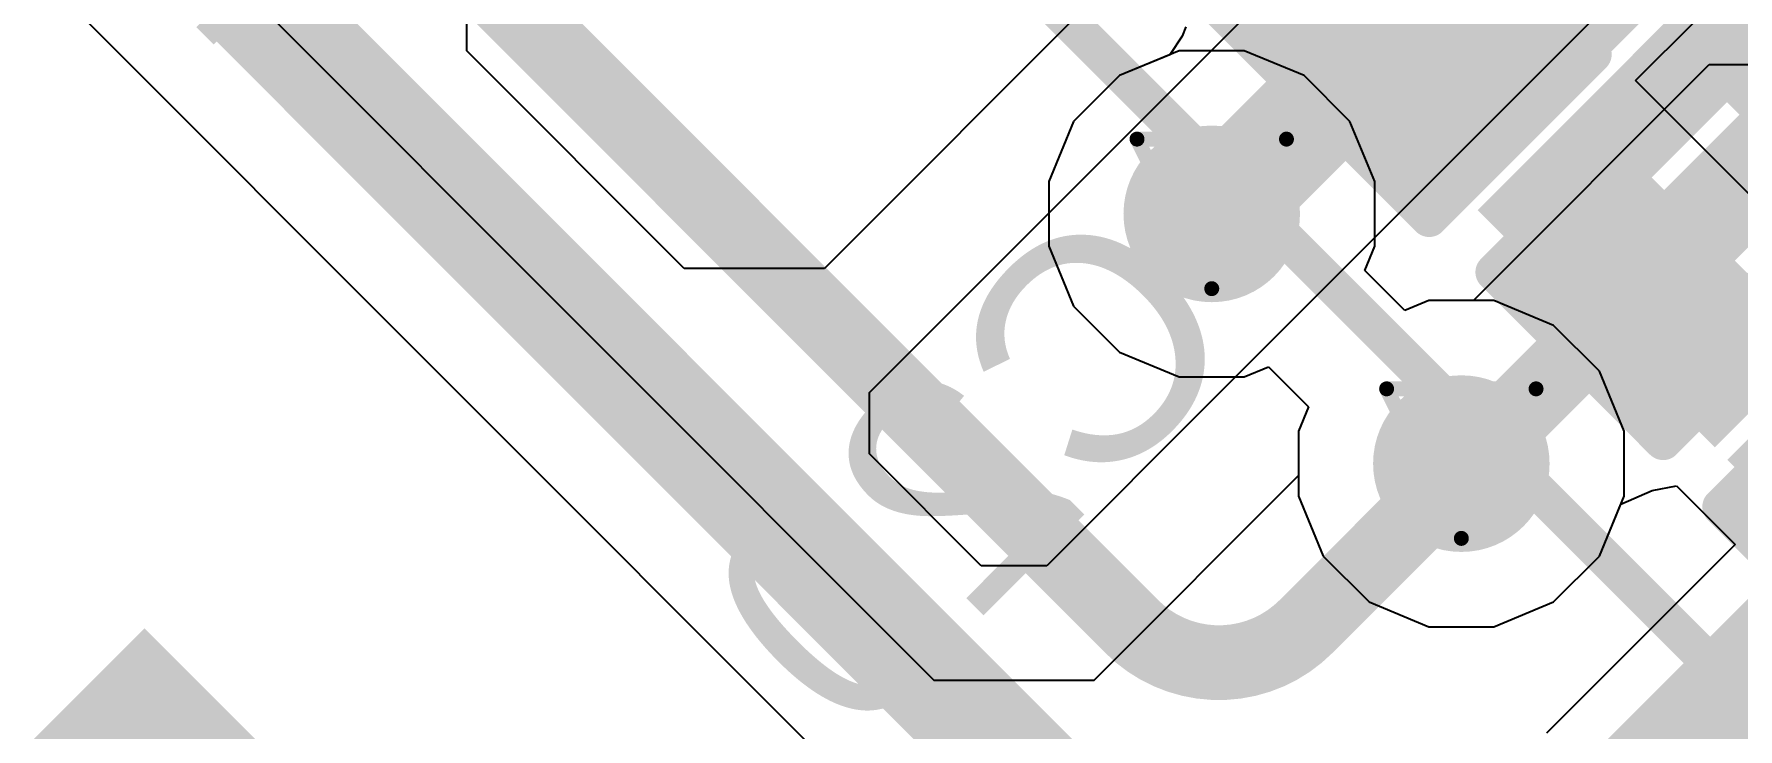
# Model space of a CAD drawing. Header units: inches. Extents: x 0 to 5359, y 0 to 5098.
# Drawn here: x 54.64 to 60.44, y 63.33 to 65.69 of the extents above; entities that cross this region are included whole.
import ezdxf

# ---------------------------------------------------------------- set-up
doc = ezdxf.new("R2010")
doc.units = ezdxf.units.IN
for name, color, linetype in [('Bottom Layer', 5, 'Continuous'), ('Bottom Overlay', 54, 'Continuous'), ('Bottom Paste', 16, 'Continuous'), ('Bottom Solder', 6, 'Continuous'), ('Drill Drawing', 1, 'Continuous'), ('Layer 1', 16, 'Continuous'), ('Layer 2', 76, 'Continuous'), ('Top Layer', 1, 'Continuous'), ('Top Overlay', 2, 'Continuous'), ('Top Paste', 8, 'Continuous'), ('Top Solder', 216, 'Continuous'), ('Via Holes', 16, 'Continuous')]:
    doc.layers.add(name, color=color, linetype=linetype)
doc.styles.add('Arial', font='', dxfattribs={"height": 0.2})
doc.styles.get('Arial').set_extended_font_data('Arial')

# ---------------------------------------------------------------- blocks, each defined once
blk = doc.blocks.new('LQFP_128_EP_14_14__40')
at = {"layer": 'Top Layer'}
for points in [[(-0.9, 6.8497), (-1.1, 6.8497), (-1.1, 8.3497), (-0.9, 8.3497)], [(-0.4999, 6.8497), (-0.6999, 6.8497), (-0.6999, 8.3497), (-0.4999, 8.3497)], [(-0.0999, 6.8497), (-0.2999, 6.8497), (-0.2999, 8.3497), (-0.0999, 8.3497)], [(0.2999, 6.8497), (0.0999, 6.8497), (0.0999, 8.3497), (0.2999, 8.3497)], [(0.6999, 6.8497), (0.4999, 6.8497), (0.4999, 8.3497), (0.6999, 8.3497)], [(-2.5, -2.5), (-2.5, 2.5), (2.5, 2.5), (2.5, -2.5)]]:
    blk.add_hatch(color=1, dxfattribs=at).paths.add_polyline_path(points)
at = {"layer": 'Top Paste'}
for points in [[(-0.9, 6.8497), (-1.1, 6.8497), (-1.1, 8.3497), (-0.9, 8.3497)], [(-0.4999, 6.8497), (-0.6999, 6.8497), (-0.6999, 8.3497), (-0.4999, 8.3497)], [(-0.0999, 6.8497), (-0.2999, 6.8497), (-0.2999, 8.3497), (-0.0999, 8.3497)], [(0.2999, 6.8497), (0.0999, 6.8497), (0.0999, 8.3497), (0.2999, 8.3497)], [(0.6999, 6.8497), (0.4999, 6.8497), (0.4999, 8.3497), (0.6999, 8.3497)], [(-2.5, -2.5), (-2.5, 2.5), (2.5, 2.5), (2.5, -2.5)]]:
    blk.add_hatch(color=8, dxfattribs=at).paths.add_polyline_path(points)
at = {"layer": 'Top Solder'}
for points in [[(-0.83, 6.7797), (-1.17, 6.7797), (-1.17, 8.4197), (-0.83, 8.4197)], [(-0.4299, 6.7797), (-0.7699, 6.7797), (-0.7699, 8.4197), (-0.4299, 8.4197)], [(-0.0299, 6.7797), (-0.3699, 6.7797), (-0.3699, 8.4197), (-0.0299, 8.4197)], [(0.3699, 6.7797), (0.0299, 6.7797), (0.0299, 8.4197), (0.3699, 8.4197)], [(0.7699, 6.7797), (0.4299, 6.7797), (0.4299, 8.4197), (0.7699, 8.4197)], [(1.17, 6.7797), (0.83, 6.7797), (0.83, 8.4197), (1.17, 8.4197)], [(-2.57, -2.57), (-2.57, 2.57), (2.57, 2.57), (2.57, -2.57)]]:
    blk.add_hatch(color=216, dxfattribs=at).paths.add_polyline_path(points)
at = {"layer": 'Top Overlay'}
blk.add_lwpolyline([(-6.2499, 6.2499, 0.127, 0.127, 0), (6.2499, 6.2499, 0.127, 0.127, 0)], format="xyseb", dxfattribs=at)
blk = doc.blocks.new('C___0402_B_338')
at = {"layer": 'Bottom Layer'}
for points in [[(-0.2413, 0.3175), (-0.2413, -0.3175), (-0.6985, -0.3175), (-0.6985, 0.3175)], [(0.6985, 0.3175), (0.6985, -0.3175), (0.2413, -0.3175), (0.2413, 0.3175)]]:
    blk.add_hatch(color=5, dxfattribs=at).paths.add_polyline_path(points)
at = {"layer": 'Bottom Paste'}
for points in [[(-0.2413, 0.3175), (-0.2413, -0.3175), (-0.6985, -0.3175), (-0.6985, 0.3175)], [(0.6985, 0.3175), (0.6985, -0.3175), (0.2413, -0.3175), (0.2413, 0.3175)]]:
    blk.add_hatch(color=16, dxfattribs=at).paths.add_polyline_path(points)
at = {"layer": 'Bottom Solder'}
for points in [[(-0.1813, 0.3775), (-0.1813, -0.3775), (-0.7585, -0.3775), (-0.7585, 0.3775)], [(0.7585, 0.3775), (0.7585, -0.3775), (0.1813, -0.3775), (0.1813, 0.3775)]]:
    blk.add_hatch(color=6, dxfattribs=at).paths.add_polyline_path(points)
at = {"layer": 'Bottom Overlay'}
for points in [[(-0.2794, 0.4064, 0.127, 0.127, 0), (-0.7874, 0.4064, 0.127, 0.127, 0)], [(-0.7874, -0.4064, 0.127, 0.127, 0), (-0.7874, 0.4064, 0.127, 0.127, 0)], [(0.7874, 0.4064, 0.127, 0.127, 0), (0.2794, 0.4064, 0.127, 0.127, 0)], [(0.7874, -0.4064, 0.127, 0.127, 0), (0.7874, 0.4064, 0.127, 0.127, 0)], [(-0.2794, -0.4064, 0.127, 0.127, 0), (-0.7874, -0.4064, 0.127, 0.127, 0)], [(0.7874, -0.4064, 0.127, 0.127, 0), (0.2794, -0.4064, 0.127, 0.127, 0)]]:
    blk.add_lwpolyline(points, format="xyseb", dxfattribs=at)
for points in [[(-0.8191, 0.4064, 0.0635, 0.0635, 1), (-0.7556, 0.4064, 0.0635, 0.0635, 1)], [(-0.8191, 0.4064, 0.0635, 0.0635, 1), (-0.7556, 0.4064, 0.0635, 0.0635, 1)], [(-0.3111, 0.4064, 0.0635, 0.0635, 1), (-0.2477, 0.4064, 0.0635, 0.0635, 1)], [(0.2477, 0.4064, 0.0635, 0.0635, 1), (0.3111, 0.4064, 0.0635, 0.0635, 1)], [(0.7556, 0.4064, 0.0635, 0.0635, 1), (0.8191, 0.4064, 0.0635, 0.0635, 1)], [(0.7556, 0.4064, 0.0635, 0.0635, 1), (0.8191, 0.4064, 0.0635, 0.0635, 1)], [(-0.8191, -0.4064, 0.0635, 0.0635, 1), (-0.7556, -0.4064, 0.0635, 0.0635, 1)], [(-0.8191, -0.4064, 0.0635, 0.0635, 1), (-0.7556, -0.4064, 0.0635, 0.0635, 1)], [(-0.3111, -0.4064, 0.0635, 0.0635, 1), (-0.2477, -0.4064, 0.0635, 0.0635, 1)], [(0.2477, -0.4064, 0.0635, 0.0635, 1), (0.3111, -0.4064, 0.0635, 0.0635, 1)], [(0.7556, -0.4064, 0.0635, 0.0635, 1), (0.8191, -0.4064, 0.0635, 0.0635, 1)], [(0.7556, -0.4064, 0.0635, 0.0635, 1), (0.8191, -0.4064, 0.0635, 0.0635, 1)]]:
    blk.add_lwpolyline(points, format="xyseb", close=True, dxfattribs=at)
blk = doc.blocks.new('C___0402_B_339')
at = {"layer": 'Bottom Layer'}
for points in [[(-0.2413, 0.3175), (-0.2413, -0.3175), (-0.6985, -0.3175), (-0.6985, 0.3175)], [(0.6985, 0.3175), (0.6985, -0.3175), (0.2413, -0.3175), (0.2413, 0.3175)]]:
    blk.add_hatch(color=5, dxfattribs=at).paths.add_polyline_path(points)
at = {"layer": 'Bottom Paste'}
for points in [[(-0.2413, 0.3175), (-0.2413, -0.3175), (-0.6985, -0.3175), (-0.6985, 0.3175)], [(0.6985, 0.3175), (0.6985, -0.3175), (0.2413, -0.3175), (0.2413, 0.3175)]]:
    blk.add_hatch(color=16, dxfattribs=at).paths.add_polyline_path(points)
at = {"layer": 'Bottom Solder'}
for points in [[(-0.1813, 0.3775), (-0.1813, -0.3775), (-0.7585, -0.3775), (-0.7585, 0.3775)], [(0.7585, 0.3775), (0.7585, -0.3775), (0.1813, -0.3775), (0.1813, 0.3775)]]:
    blk.add_hatch(color=6, dxfattribs=at).paths.add_polyline_path(points)
at = {"layer": 'Bottom Overlay'}
for points in [[(-0.2794, 0.4064, 0.127, 0.127, 0), (-0.7874, 0.4064, 0.127, 0.127, 0)], [(-0.7874, -0.4064, 0.127, 0.127, 0), (-0.7874, 0.4064, 0.127, 0.127, 0)], [(0.7874, 0.4064, 0.127, 0.127, 0), (0.2794, 0.4064, 0.127, 0.127, 0)], [(0.7874, -0.4064, 0.127, 0.127, 0), (0.7874, 0.4064, 0.127, 0.127, 0)], [(-0.2794, -0.4064, 0.127, 0.127, 0), (-0.7874, -0.4064, 0.127, 0.127, 0)], [(0.7874, -0.4064, 0.127, 0.127, 0), (0.2794, -0.4064, 0.127, 0.127, 0)]]:
    blk.add_lwpolyline(points, format="xyseb", dxfattribs=at)
for points in [[(-0.8191, 0.4064, 0.0635, 0.0635, 1), (-0.7556, 0.4064, 0.0635, 0.0635, 1)], [(-0.8191, 0.4064, 0.0635, 0.0635, 1), (-0.7556, 0.4064, 0.0635, 0.0635, 1)], [(-0.3111, 0.4064, 0.0635, 0.0635, 1), (-0.2477, 0.4064, 0.0635, 0.0635, 1)], [(0.2477, 0.4064, 0.0635, 0.0635, 1), (0.3111, 0.4064, 0.0635, 0.0635, 1)], [(0.7556, 0.4064, 0.0635, 0.0635, 1), (0.8191, 0.4064, 0.0635, 0.0635, 1)], [(0.7556, 0.4064, 0.0635, 0.0635, 1), (0.8191, 0.4064, 0.0635, 0.0635, 1)], [(-0.8191, -0.4064, 0.0635, 0.0635, 1), (-0.7556, -0.4064, 0.0635, 0.0635, 1)], [(-0.8191, -0.4064, 0.0635, 0.0635, 1), (-0.7556, -0.4064, 0.0635, 0.0635, 1)], [(-0.3111, -0.4064, 0.0635, 0.0635, 1), (-0.2477, -0.4064, 0.0635, 0.0635, 1)], [(0.2477, -0.4064, 0.0635, 0.0635, 1), (0.3111, -0.4064, 0.0635, 0.0635, 1)], [(0.7556, -0.4064, 0.0635, 0.0635, 1), (0.8191, -0.4064, 0.0635, 0.0635, 1)], [(0.7556, -0.4064, 0.0635, 0.0635, 1), (0.8191, -0.4064, 0.0635, 0.0635, 1)]]:
    blk.add_lwpolyline(points, format="xyseb", close=True, dxfattribs=at)
blk = doc.blocks.new('C___0603_B_344')
at = {"layer": 'Bottom Layer'}
for points in [[(-1.143, -0.4445), (-1.143, 0.4445), (-0.381, 0.4445), (-0.381, -0.4445)], [(0.381, -0.4445), (0.381, 0.4445), (1.143, 0.4445), (1.143, -0.4445)]]:
    blk.add_hatch(color=5, dxfattribs=at).paths.add_polyline_path(points)
at = {"layer": 'Bottom Paste'}
for points in [[(-1.143, -0.4445), (-1.143, 0.4445), (-0.381, 0.4445), (-0.381, -0.4445)], [(0.381, -0.4445), (0.381, 0.4445), (1.143, 0.4445), (1.143, -0.4445)]]:
    blk.add_hatch(color=16, dxfattribs=at).paths.add_polyline_path(points)
at = {"layer": 'Bottom Solder'}
for points in [[(-1.203, -0.5045), (-1.203, 0.5045), (-0.321, 0.5045), (-0.321, -0.5045)], [(0.321, -0.5045), (0.321, 0.5045), (1.203, 0.5045), (1.203, -0.5045)]]:
    blk.add_hatch(color=6, dxfattribs=at).paths.add_polyline_path(points)
at = {"layer": 'Bottom Overlay'}
for points in [[(-0.4572, 0.5334, 0.127, 0.127, 0), (-1.2446, 0.5334, 0.127, 0.127, 0)], [(-1.2446, -0.5334, 0.127, 0.127, 0), (-1.2446, 0.5334, 0.127, 0.127, 0)], [(1.2446, 0.5334, 0.127, 0.127, 0), (0.4572, 0.5334, 0.127, 0.127, 0)], [(1.2446, -0.5334, 0.127, 0.127, 0), (1.2446, 0.5334, 0.127, 0.127, 0)], [(-0.4572, -0.5334, 0.127, 0.127, 0), (-1.2446, -0.5334, 0.127, 0.127, 0)], [(1.2446, -0.5334, 0.127, 0.127, 0), (0.4572, -0.5334, 0.127, 0.127, 0)]]:
    blk.add_lwpolyline(points, format="xyseb", dxfattribs=at)
for points in [[(-1.2764, 0.5334, 0.0635, 0.0635, 1), (-1.2128, 0.5334, 0.0635, 0.0635, 1)], [(-1.2764, 0.5334, 0.0635, 0.0635, 1), (-1.2128, 0.5334, 0.0635, 0.0635, 1)], [(-0.4889, 0.5334, 0.0635, 0.0635, 1), (-0.4254, 0.5334, 0.0635, 0.0635, 1)], [(0.4254, 0.5334, 0.0635, 0.0635, 1), (0.4889, 0.5334, 0.0635, 0.0635, 1)], [(1.2128, 0.5334, 0.0635, 0.0635, 1), (1.2764, 0.5334, 0.0635, 0.0635, 1)], [(1.2128, 0.5334, 0.0635, 0.0635, 1), (1.2764, 0.5334, 0.0635, 0.0635, 1)], [(-1.2764, -0.5334, 0.0635, 0.0635, 1), (-1.2128, -0.5334, 0.0635, 0.0635, 1)], [(-1.2764, -0.5334, 0.0635, 0.0635, 1), (-1.2128, -0.5334, 0.0635, 0.0635, 1)], [(-0.4889, -0.5334, 0.0635, 0.0635, 1), (-0.4254, -0.5334, 0.0635, 0.0635, 1)], [(0.4254, -0.5334, 0.0635, 0.0635, 1), (0.4889, -0.5334, 0.0635, 0.0635, 1)], [(1.2128, -0.5334, 0.0635, 0.0635, 1), (1.2764, -0.5334, 0.0635, 0.0635, 1)], [(1.2128, -0.5334, 0.0635, 0.0635, 1), (1.2764, -0.5334, 0.0635, 0.0635, 1)]]:
    blk.add_lwpolyline(points, format="xyseb", close=True, dxfattribs=at)

msp = doc.modelspace()

# ---------------------------------------------------------------- hatches: boundary and pattern name
at = {"layer": 'Bottom Layer'}
h = msp.add_hatch(color=5, dxfattribs=at)
edge = h.paths.add_edge_path()
edge.add_arc((58.6484, 65.0763), 0.3, 0, 360)
h = msp.add_hatch(color=5, dxfattribs=at)
edge = h.paths.add_edge_path()
edge.add_arc((59.4969, 64.2279), 0.3, 0, 360)
at = {"layer": 'Layer 1'}
h = msp.add_hatch(color=16, dxfattribs=at)
edge = h.paths.add_edge_path()
edge.add_arc((58.6484, 65.0763), 0.3, 0, 360)
h = msp.add_hatch(color=16, dxfattribs=at)
edge = h.paths.add_edge_path()
edge.add_arc((59.4969, 64.2279), 0.3, 0, 360)
at = {"layer": 'Layer 2'}
h = msp.add_hatch(color=76, dxfattribs=at)
edge = h.paths.add_edge_path()
edge.add_arc((58.6484, 65.0763), 0.3, 0, 360)
h = msp.add_hatch(color=76, dxfattribs=at)
edge = h.paths.add_edge_path()
edge.add_arc((59.4969, 64.2279), 0.3, 0, 360)
at = {"layer": 'Top Layer'}
h = msp.add_hatch(color=1, dxfattribs=at)
edge = h.paths.add_edge_path()
edge.add_arc((58.6484, 65.0763), 0.3, 0, 360)
h = msp.add_hatch(color=1, dxfattribs=at)
edge = h.paths.add_edge_path()
edge.add_arc((59.4969, 64.2279), 0.3, 0, 360)
at = {"layer": 'Via Holes'}
h = msp.add_hatch(color=7, dxfattribs=at)
edge = h.paths.add_edge_path()
edge.add_arc((58.6484, 65.0763), 0.15, 0, 360)
h = msp.add_hatch(color=7, dxfattribs=at)
edge = h.paths.add_edge_path()
edge.add_arc((59.4969, 64.2279), 0.15, 0, 360)

# ---------------------------------------------------------------- linework, layer by layer
at = {"layer": 'Bottom Layer'}
for p, q in [((52.5827, 67.973), (61.8729, 58.6827)), ((60.0889, 65.529), (60.2947, 65.7348)), ((60.8655, 64.7524), (60.0889, 65.529))]:
    msp.add_line(p, q, dxfattribs=at)
for points in [[(51.4061, 70.6447, 0.254, 0.254, 0), (58.3754, 63.6755, 0.254, 0.254, 0)], [(52.7789, 68.4176, 0.381, 0.381, 0), (62.4269, 58.7697, 0.381, 0.381, 0)], [(58.4296, 66.4804, 0.381, 0.381, 0), (59.1303, 65.7797, 0.381, 0.381, 0)], [(58.6537, 65.0763, 0.381, 0.381, 0), (59.2564, 65.679, 0.381, 0.381, 0)], [(60.012, 64.7258, 0.254, 0.254, 0), (60.1201, 64.8153, 0.254, 0.254, 0)], [(59.5054, 64.2193, 0.254, 0.254, 0), (60.012, 64.7258, 0.254, 0.254, 0)], [(58.9691, 63.6746, 0.254, 0.254, 0), (59.5096, 64.2151, 0.254, 0.254, 0)], [(59.7301, 62.7577, 0.381, 0.381, 0), (60.9142, 63.9419, 0.381, 0.381, 0)], [(58.3754, 63.6755, 0.254, 0.254, 0), (58.3754, 63.6754, 0.254, 0.254, 0)], [(58.9691, 63.6746, 0.254, 0.254, -0.415859), (58.3754, 63.6755, 0.254, 0.254, 0)]]:
    msp.add_lwpolyline(points, format="xyseb", dxfattribs=at)
for points in [[(59.0351, 65.7797, 0.1905, 0.1905, 1), (59.2256, 65.7797, 0.1905, 0.1905, 1)], [(59.1611, 65.679, 0.1905, 0.1905, 1), (59.3516, 65.679, 0.1905, 0.1905, 1)], [(58.5585, 65.0763, 0.1905, 0.1905, 1), (58.749, 65.0763, 0.1905, 0.1905, 1)], [(60.0566, 64.8153, 0.127, 0.127, 1), (60.1836, 64.8153, 0.127, 0.127, 1)], [(59.9485, 64.7258, 0.127, 0.127, 1), (60.0755, 64.7258, 0.127, 0.127, 1)], [(59.9485, 64.7258, 0.127, 0.127, 1), (60.0755, 64.7258, 0.127, 0.127, 1)], [(59.4419, 64.2193, 0.127, 0.127, 1), (59.5689, 64.2193, 0.127, 0.127, 1)], [(59.4461, 64.2151, 0.127, 0.127, 1), (59.5731, 64.2151, 0.127, 0.127, 1)], [(58.3119, 63.6755, 0.127, 0.127, 1), (58.4389, 63.6755, 0.127, 0.127, 1)], [(58.3119, 63.6755, 0.127, 0.127, 1), (58.4389, 63.6755, 0.127, 0.127, 1)], [(58.3119, 63.6755, 0.127, 0.127, 1), (58.4389, 63.6755, 0.127, 0.127, 1)], [(58.3119, 63.6754, 0.127, 0.127, 1), (58.4389, 63.6754, 0.127, 0.127, 1)], [(58.9056, 63.6746, 0.127, 0.127, 1), (59.0326, 63.6746, 0.127, 0.127, 1)], [(58.9056, 63.6746, 0.127, 0.127, 1), (59.0326, 63.6746, 0.127, 0.127, 1)]]:
    msp.add_lwpolyline(points, format="xyseb", close=True, dxfattribs=at)
at = {"layer": 'Drill Drawing'}
for points in [[(58.3944, 65.3303, 0.0508, 0.0508, 0), (58.9024, 65.3303, 0.0508, 0.0508, 0)], [(58.3944, 65.3303, 0.0508, 0.0508, 0), (58.6484, 64.8223, 0.0508, 0.0508, 0)], [(58.6484, 64.8223, 0.0508, 0.0508, 0), (58.9024, 65.3303, 0.0508, 0.0508, 0)], [(59.2429, 64.4819, 0.0508, 0.0508, 0), (59.7509, 64.4819, 0.0508, 0.0508, 0)], [(59.2429, 64.4819, 0.0508, 0.0508, 0), (59.4969, 63.9739, 0.0508, 0.0508, 0)], [(59.4969, 63.9739, 0.0508, 0.0508, 0), (59.7509, 64.4819, 0.0508, 0.0508, 0)]]:
    msp.add_lwpolyline(points, format="xyseb", dxfattribs=at)
for points in [[(58.3817, 65.3303, 0.0254, 0.0254, 1), (58.4071, 65.3303, 0.0254, 0.0254, 1)], [(58.3817, 65.3303, 0.0254, 0.0254, 1), (58.4071, 65.3303, 0.0254, 0.0254, 1)], [(58.8897, 65.3303, 0.0254, 0.0254, 1), (58.9151, 65.3303, 0.0254, 0.0254, 1)], [(58.8897, 65.3303, 0.0254, 0.0254, 1), (58.9151, 65.3303, 0.0254, 0.0254, 1)], [(58.6357, 64.8223, 0.0254, 0.0254, 1), (58.6611, 64.8223, 0.0254, 0.0254, 1)], [(58.6357, 64.8223, 0.0254, 0.0254, 1), (58.6611, 64.8223, 0.0254, 0.0254, 1)], [(59.2302, 64.4819, 0.0254, 0.0254, 1), (59.2556, 64.4819, 0.0254, 0.0254, 1)], [(59.2302, 64.4819, 0.0254, 0.0254, 1), (59.2556, 64.4819, 0.0254, 0.0254, 1)], [(59.7382, 64.4819, 0.0254, 0.0254, 1), (59.7636, 64.4819, 0.0254, 0.0254, 1)], [(59.7382, 64.4819, 0.0254, 0.0254, 1), (59.7636, 64.4819, 0.0254, 0.0254, 1)], [(59.4842, 63.9739, 0.0254, 0.0254, 1), (59.5096, 63.9739, 0.0254, 0.0254, 1)], [(59.4842, 63.9739, 0.0254, 0.0254, 1), (59.5096, 63.9739, 0.0254, 0.0254, 1)]]:
    msp.add_lwpolyline(points, format="xyseb", close=True, dxfattribs=at)
at = {"layer": 'Layer 1'}
for p, q in [((58.5382, 65.6303), (58.3346, 65.546)), ((58.7586, 65.6303), (58.5382, 65.6303)), ((58.9622, 65.546), (58.7586, 65.6303)), ((58.3346, 65.546), (58.1788, 65.3901)), ((59.1181, 65.3901), (58.9622, 65.546)), ((58.1788, 65.3901), (58.0944, 65.1865)), ((59.2024, 65.1865), (59.1181, 65.3901)), ((58.0944, 65.1865), (58.0944, 64.9661)), ((59.2024, 64.9661), (59.2024, 65.1865)), ((58.0944, 64.9661), (58.1788, 64.7625)), ((59.1683, 64.8839), (59.2024, 64.9661)), ((59.3044, 64.7478), (59.1683, 64.8839)), ((58.1788, 64.7625), (58.3346, 64.6067)), ((59.3867, 64.7819), (59.3044, 64.7478)), ((59.6071, 64.7819), (59.3867, 64.7819)), ((59.8107, 64.6975), (59.6071, 64.7819)), ((59.9665, 64.5417), (59.8107, 64.6975)), ((58.3346, 64.6067), (58.5382, 64.5223)), ((58.7586, 64.5223), (58.8409, 64.5564)), ((58.8409, 64.5564), (58.9769, 64.4203)), ((60.0509, 64.3381), (59.9665, 64.5417)), ((58.5382, 64.5223), (58.7586, 64.5223)), ((58.9769, 64.4203), (58.9429, 64.3381)), ((58.9429, 64.3381), (58.9429, 64.1177)), ((60.0509, 64.1177), (60.0509, 64.3381)), ((58.9429, 64.1177), (59.0272, 63.914)), ((59.9665, 63.914), (60.0509, 64.1177)), ((59.0272, 63.914), (59.1831, 63.7582)), ((59.8107, 63.7582), (59.9665, 63.914)), ((59.1831, 63.7582), (59.3867, 63.6739)), ((59.6071, 63.6739), (59.8107, 63.7582)), ((59.3867, 63.6739), (59.6071, 63.6739))]:
    msp.add_line(p, q, dxfattribs=at)
at = {"layer": 'Layer 2'}
for p, q in [((60.6018, 68.1612), (57.3314, 64.8908)), ((57.4846, 64.4693), (60.7622, 67.7469)), ((54.3134, 66.8832), (57.704, 63.4926)), ((56.1158, 65.6301), (56.1158, 66.1158)), ((60.0649, 65.8584), (59.263, 65.0565)), ((56.8552, 64.8908), (56.1158, 65.6301)), ((59.5377, 64.7819), (60.3395, 65.5837)), ((60.3395, 65.5837), (60.7705, 65.5837)), ((59.2622, 65.0553), (58.9692, 64.7623)), ((59.263, 65.0565), (59.2622, 65.0553)), ((57.3314, 64.8908), (56.8552, 64.8908)), ((58.9692, 64.7623), (58.6694, 64.4626)), ((59.6071, 64.7819), (59.5377, 64.7819)), ((59.8107, 64.6975), (59.6071, 64.7819)), ((59.9665, 64.5417), (59.8107, 64.6975)), ((60.0509, 64.3381), (59.9665, 64.5417)), ((57.4846, 64.2613), (57.4846, 64.4693)), ((58.6682, 64.4617), (58.0875, 63.8811)), ((58.6694, 64.4626), (58.6682, 64.4617)), ((60.0509, 64.1177), (60.0509, 64.3381)), ((57.8648, 63.8811), (57.4846, 64.2613)), ((58.2484, 63.4926), (58.9429, 64.187)), ((58.9429, 64.187), (58.9429, 64.1177)), ((58.9429, 64.1177), (59.0272, 63.914)), ((59.9665, 63.914), (60.0509, 64.1177)), ((59.0272, 63.914), (59.1831, 63.7582)), ((59.8107, 63.7582), (59.9665, 63.914)), ((57.9957, 63.8811), (57.8648, 63.8811)), ((58.0875, 63.8811), (57.9957, 63.8811)), ((59.1831, 63.7582), (59.3867, 63.6739)), ((59.6071, 63.6739), (59.8107, 63.7582)), ((59.3867, 63.6739), (59.6071, 63.6739)), ((57.704, 63.4926), (58.2484, 63.4926))]:
    msp.add_line(p, q, dxfattribs=at)
at = {"layer": 'Top Layer'}
for p, q in [((58.5599, 65.7119), (58.5475, 65.6806)), ((58.5475, 65.6806), (58.506, 65.617)), ((58.506, 65.617), (58.3346, 65.546)), ((58.3346, 65.546), (58.1788, 65.3901)), ((58.1788, 65.3901), (58.0944, 65.1865)), ((58.0944, 65.1865), (58.0944, 64.9661)), ((58.0944, 64.9661), (58.1788, 64.7625)), ((58.1788, 64.7625), (58.3346, 64.6067)), ((58.3346, 64.6067), (58.5382, 64.5223)), ((58.7586, 64.5223), (58.8409, 64.5564)), ((58.8409, 64.5564), (58.9769, 64.4203)), ((58.5382, 64.5223), (58.7586, 64.5223)), ((58.9769, 64.4203), (58.9429, 64.3381)), ((58.9429, 64.3381), (58.9429, 64.1177)), ((60.0396, 64.0905), (60.146, 64.1365)), ((60.146, 64.1365), (60.2287, 64.1528)), ((60.2287, 64.1528), (60.428, 63.9535)), ((58.9429, 64.1177), (59.0272, 63.914)), ((59.9665, 63.914), (60.0396, 64.0905)), ((60.428, 63.9535), (59.7863, 63.3117)), ((59.0272, 63.914), (59.1831, 63.7582)), ((59.8107, 63.7582), (59.9665, 63.914)), ((59.1831, 63.7582), (59.3867, 63.6739)), ((59.6071, 63.6739), (59.8107, 63.7582)), ((59.3867, 63.6739), (59.6071, 63.6739))]:
    msp.add_line(p, q, dxfattribs=at)
for points in [[(58.6484, 65.0763, 0.1778, 0.1778, 0), (59.6867, 66.1146, 0.1778, 0.1778, 0)], [(59.4969, 64.2279, 0.1778, 0.1778, 0), (60.5352, 65.2662, 0.1778, 0.1778, 0)], [(59.7301, 62.7611, 0.1778, 0.1778, 0), (61.3835, 64.4145, 0.1778, 0.1778, 0)]]:
    msp.add_lwpolyline(points, format="xyseb", dxfattribs=at)
for points in [[(58.604, 65.0763, 0.0889, 0.0889, 1), (58.6929, 65.0763, 0.0889, 0.0889, 1)], [(59.4524, 64.2279, 0.0889, 0.0889, 1), (59.5413, 64.2279, 0.0889, 0.0889, 1)]]:
    msp.add_lwpolyline(points, format="xyseb", close=True, dxfattribs=at)

# ---------------------------------------------------------------- block references
for name, p, rotation in [('LQFP_128_EP_14_14__40', (55.0201, 60.0337), 315), ('C___0603_B_344', (59.8906, 66.3185), 225), ('C___0402_B_339', (60.4524, 65.1475), 225), ('C___0402_B_338', (61.2238, 64.3507), 225)]:
    msp.add_blockref(name, p, dxfattribs=dict(rotation=rotation))

# ---------------------------------------------------------------- texts
at = {"layer": 'Bottom Overlay', "style": 'Arial', "text_generation_flag": 2}
for s, p in [('C12', (56.5981, 66.9949)), ('C20', (58.7965, 64.6367))]:
    msp.add_text(s, height=0.762, rotation=45, dxfattribs=at).set_placement(p)

doc.saveas('drawing.dxf')
